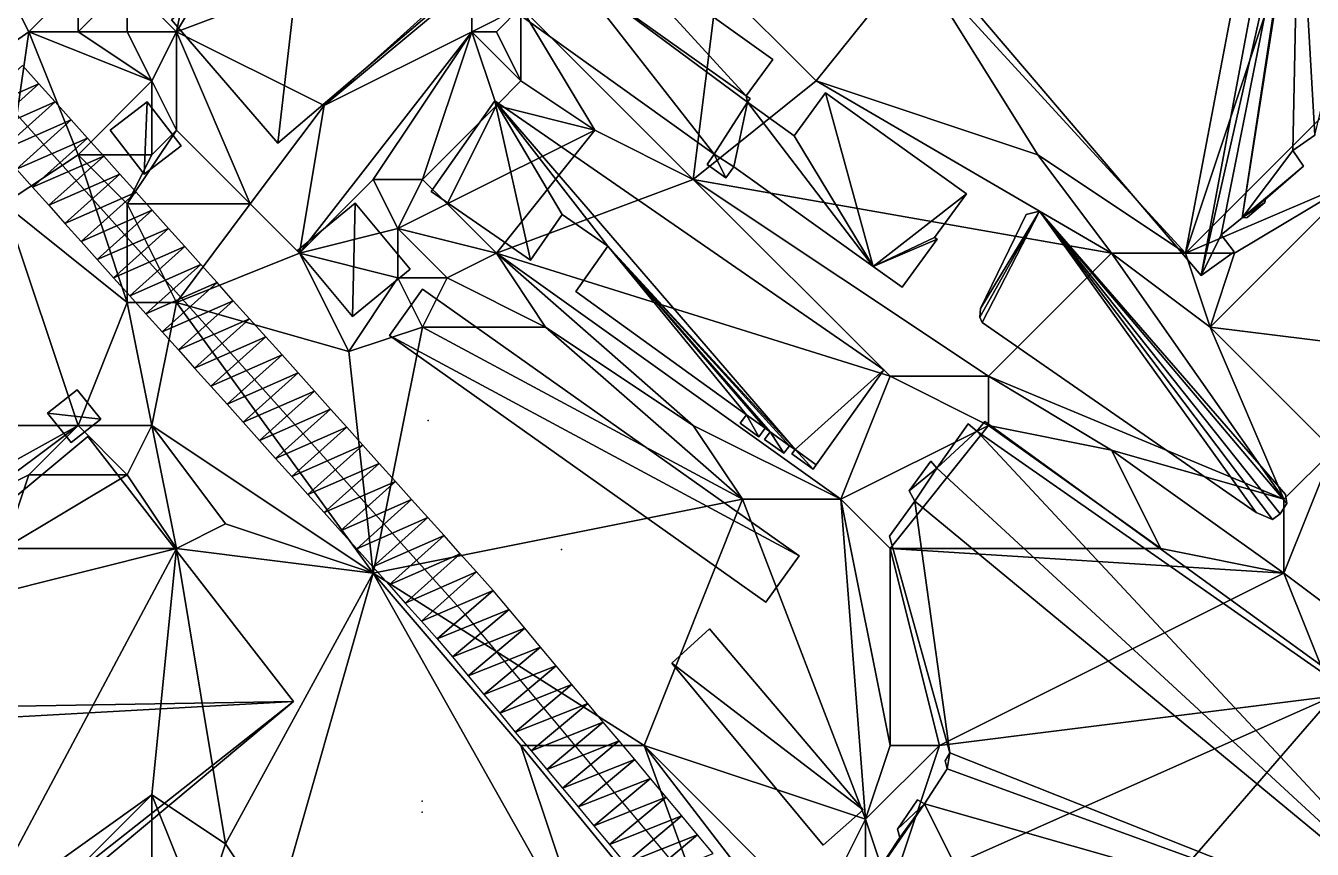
# Model space of a CAD drawing. Header units: metres. Extents: x -1103 to 901, y -902 to 905.
# Drawn here: x -228.2 to -123.7, y 769.6 to 836.5 of the extents above; entities that cross this region are included whole.
import ezdxf

# ---------------------------------------------------------------- set-up
doc = ezdxf.new("R2010")
doc.units = ezdxf.units.M
for name, color, linetype in [('OSM_BUILDING_FOOTPRINTS', 7, 'CONTINUOUS'), ('OSM_BUILDING_ROOFS', 1, 'CONTINUOUS'), ('OSM_BUILDING_WALLS', 8, 'CONTINUOUS'), ('OSM_ROAD_AXES', 2, 'CONTINUOUS'), ('OSM_ROAD_SURFACE', 9, 'CONTINUOUS'), ('OSM_TERRAIN', 3, 'CONTINUOUS'), ('OSM_TREES', 3, 'CONTINUOUS')]:
    doc.layers.add(name, color=color, linetype=linetype)

msp = doc.modelspace()

# ---------------------------------------------------------------- linework, layer by layer
at = {"layer": 'OSM_BUILDING_FOOTPRINTS'}
for points in [[(-221.14, 857.47, 7.66), (-216.75, 861.22, 7.66), (-217.84, 862.49, 7.66), (-209.28, 869.78, 7.66), (-207.91, 868.19, 7.66), (-203.66, 871.81, 7.66), (-197.11, 864.22, 7.66), (-199.34, 862.32, 7.66), (-195.58, 857.98, 7.66), (-198.65, 855.36, 7.66), (-196.59, 852.97, 7.66), (-182.53, 864.96, 7.66), (-174.32, 855.45, 7.66), (-207.76, 826.95, 7.66), (-216.4, 836.97, 7.66), (-205.54, 846.25, 7.66), (-207.06, 848.01, 7.66), (-208.55, 846.74, 7.66), (-212.58, 851.41, 7.66), (-214.5, 849.76, 7.66), (-221.14, 857.47, 7.66)], [(-169.69, 830.78, 9.8), (-169.38, 830.57, 9.8), (-169.6, 830.26, 9.8), (-165.79, 827.54, 9.8), (-163.25, 831.03, 9.8), (-151.8, 822.83, 9.8), (-154.39, 819.28, 9.8), (-154.18, 819.14, 9.8), (-157.01, 815.24, 9.8), (-159.38, 816.93, 9.8), (-170.69, 825.02, 9.8), (-171.35, 824.12, 9.8), (-172.88, 825.22, 9.8), (-172.29, 826.04, 9.8), (-187.77, 837.13, 9.8), (-184.66, 841.43, 9.8), (-183.86, 840.86, 9.8), (-181.68, 843.86, 9.8), (-167.54, 833.74, 9.8), (-169.69, 830.78, 9.8)], [(-221.39, 828.01, 6.68), (-218.39, 830.31, 6.68), (-215.62, 826.73, 6.68), (-218.61, 824.42, 6.68), (-221.39, 828.01, 6.68)], [(-190.13, 830.39, 9.43), (-158.52, 808.53, 9.43), (-164, 800.79, 9.43), (-164.25, 800.44, 9.43), (-165.99, 801.69, 9.43), (-165.73, 802.04, 9.43), (-166.17, 802.36, 9.43), (-166.63, 801.74, 9.43), (-168.2, 802.87, 9.43), (-167.74, 803.49, 9.43), (-168.15, 803.79, 9.43), (-168.67, 803.08, 9.43), (-170.18, 804.18, 9.43), (-169.67, 804.87, 9.43), (-183.54, 814.88, 9.43), (-180.94, 818.58, 9.43), (-184.64, 821.14, 9.43), (-187.23, 817.44, 9.43), (-195.3, 823.02, 9.43), (-190.13, 830.39, 9.43)], [(-206.17, 818.21, 8.32), (-201.47, 822.06, 8.32), (-197.01, 816.7, 8.32), (-201.7, 812.85, 8.32), (-206.17, 818.21, 8.32)], [(-146.95, 821.15, 10), (-145.86, 821.42, 10), (-125.88, 798.39, 10), (-125.75, 797.65, 10), (-126.3, 796.83, 10), (-126.93, 796.36, 10), (-128.25, 796.94, 10), (-150.52, 812.36, 10), (-150.7, 812.8, 10), (-150.65, 813.51, 10), (-146.95, 821.15, 10)], [(-196, 815.07, 8.78), (-165.39, 793.4, 8.78), (-168.09, 789.64, 8.78), (-198.69, 811.31, 8.78), (-196, 815.07, 8.78)], [(-224.07, 806.91, 7.14), (-222.15, 804.52, 7.14), (-224.55, 802.62, 7.14), (-226.47, 805.01, 7.14), (-224.07, 806.91, 7.14)], [(-249.95, 780.83, 7.36), (-250.49, 779.14, 7.36), (-234.45, 759.55, 7.36), (-232.71, 759.7, 7.36), (-206.5, 781.56, 7.36), (-223.2, 803.1, 7.36), (-249.95, 780.83, 7.36)], [(-172.68, 787.48, 9.09), (-160.18, 772.77, 9.09), (-163.43, 769.9, 9.09), (-175.75, 784.7, 9.09), (-172.68, 787.48, 9.09)]]:
    msp.add_polyline3d(points, close=True, dxfattribs=at)
for points in [[(-119.48, 844.15, 10.77), (-124.79, 850.23, 10.77), (-124.68, 851.81, 10.77), (-124.3, 853.69, 10.77), (-123.23, 855.38, 10.77), (-125.01, 857.48, 10.77), (-125.01, 857.48, 10.77), (-123.89, 858.37, 10.77), (-128.68, 863.41, 10.77), (-147.94, 847.88, 10.77), (-151.91, 845.4, 10.77), (-155.13, 842.46, 10.77), (-132.71, 816.18, 10.77), (-130.05, 818.12, 10.77), (-131.09, 819.48, 10.77), (-129.38, 820.87, 10.77), (-128.98, 820.91, 10.77), (-127.55, 822.12, 10.77), (-127.5, 822.39, 10.77), (-124.4, 825.06, 10.77), (-125.26, 826.34, 10.77), (-123.49, 827.59, 10.77)], [(-160.12, 766.12, 10.25), (-157.22, 770.53, 10.25), (-157.4, 771.2, 10.25), (-155.77, 773.57, 10.25), (-155.2, 773.27, 10.25), (-153.37, 776.09, 10.25), (-153.53, 776.75, 10.25), (-153.16, 777.41, 10.25), (-158.04, 795, 10.25), (-156, 797.84, 10.25), (-156.44, 798.68, 10.25), (-154.68, 801.11, 10.25), (-154.21, 800.53, 10.25), (-151.65, 804.14, 10.25), (-150.94, 803.55, 10.25), (-150.3, 804.32, 10.25), (-150.3, 804.32, 10.25), (-103.67, 770.52, 10.25), (-110.97, 760.65, 10.25)]]:
    msp.add_polyline3d(points, dxfattribs=at)
at = {"layer": 'OSM_BUILDING_ROOFS'}
for points in [[(-125.01, 857.48, 20.77), (-155.13, 842.46, 20.77), (-132.71, 816.18, 20.77)], [(-124.68, 851.81, 20.77), (-125.01, 857.48, 20.77), (-132.71, 816.18, 20.77)], [(-205.54, 846.25, 12.86), (-207.76, 826.95, 12.86), (-174.32, 855.45, 12.86)], [(-124.68, 851.81, 20.77), (-132.71, 816.18, 20.77), (-131.09, 819.48, 20.77)], [(-124.68, 851.81, 20.77), (-131.09, 819.48, 20.77), (-129.38, 820.87, 20.77)], [(-124.79, 850.23, 20.77), (-124.68, 851.81, 20.77), (-129.38, 820.87, 20.77)], [(-124.79, 850.23, 20.77), (-129.38, 820.87, 20.77), (-125.26, 826.34, 20.77)], [(-125.26, 826.34, 20.77), (-123.49, 827.59, 20.77), (-124.79, 850.23, 20.77)], [(-123.49, 827.59, 20.77), (-119.48, 844.15, 20.77), (-124.79, 850.23, 20.77)], [(-205.54, 846.25, 12.86), (-216.4, 836.97, 12.86), (-207.76, 826.95, 12.86)], [(-169.69, 830.78, 19.8), (-181.68, 843.86, 19.8), (-183.86, 840.86, 19.8)], [(-169.69, 830.78, 19.8), (-167.54, 833.74, 19.8), (-181.68, 843.86, 19.8)], [(-183.86, 840.86, 19.8), (-187.77, 837.13, 19.8), (-172.29, 826.04, 19.8)], [(-169.6, 830.26, 19.8), (-169.69, 830.78, 19.8), (-183.86, 840.86, 19.8)], [(-169.6, 830.26, 19.8), (-183.86, 840.86, 19.8), (-172.29, 826.04, 19.8)], [(-218.39, 830.31, 11.88), (-221.39, 828.01, 11.88), (-218.61, 824.42, 11.88)], [(-218.39, 830.31, 11.88), (-218.61, 824.42, 11.88), (-215.62, 826.73, 11.88)], [(-190.13, 830.39, 19.43), (-195.3, 823.02, 19.43), (-187.23, 817.44, 19.43)], [(-190.13, 830.39, 19.43), (-187.23, 817.44, 19.43), (-184.64, 821.14, 19.43)], [(-190.13, 830.39, 19.43), (-184.64, 821.14, 19.43), (-180.94, 818.58, 19.43)], [(-165.73, 802.04, 19.43), (-158.52, 808.53, 19.43), (-190.13, 830.39, 19.43)], [(-165.73, 802.04, 19.43), (-190.13, 830.39, 19.43), (-180.94, 818.58, 19.43)], [(-169.6, 830.26, 19.8), (-172.29, 826.04, 19.8), (-170.69, 825.02, 19.8)], [(-169.6, 830.26, 19.8), (-170.69, 825.02, 19.8), (-159.38, 816.93, 19.8)], [(-169.6, 830.26, 19.8), (-169.38, 830.57, 19.8), (-169.69, 830.78, 19.8)], [(-159.38, 816.93, 19.8), (-165.79, 827.54, 19.8), (-169.6, 830.26, 19.8)], [(-159.38, 816.93, 19.8), (-163.25, 831.03, 19.8), (-165.79, 827.54, 19.8)], [(-159.38, 816.93, 19.8), (-151.8, 822.83, 19.8), (-163.25, 831.03, 19.8)], [(-172.29, 826.04, 19.8), (-172.88, 825.22, 19.8), (-171.35, 824.12, 19.8)], [(-172.29, 826.04, 19.8), (-171.35, 824.12, 19.8), (-170.69, 825.02, 19.8)], [(-129.38, 820.87, 20.77), (-124.4, 825.06, 20.77), (-125.26, 826.34, 20.77)], [(-129.38, 820.87, 20.77), (-127.5, 822.39, 20.77), (-124.4, 825.06, 20.77)], [(-201.47, 822.06, 18.32), (-206.17, 818.21, 18.32), (-201.7, 812.85, 18.32)], [(-201.47, 822.06, 18.32), (-201.7, 812.85, 18.32), (-197.01, 816.7, 18.32)], [(-159.38, 816.93, 19.8), (-154.39, 819.28, 19.8), (-151.8, 822.83, 19.8)], [(-129.38, 820.87, 20.77), (-127.55, 822.12, 20.77), (-127.5, 822.39, 20.77)], [(-129.38, 820.87, 20.77), (-128.98, 820.91, 20.77), (-127.55, 822.12, 20.77)], [(-145.86, 821.42, 20), (-150.65, 813.51, 20), (-150.7, 812.8, 20)], [(-145.86, 821.42, 20), (-150.7, 812.8, 20), (-150.52, 812.36, 20)], [(-145.86, 821.42, 20), (-146.95, 821.15, 20), (-150.65, 813.51, 20)], [(-145.86, 821.42, 20), (-150.52, 812.36, 20), (-128.25, 796.94, 20)], [(-145.86, 821.42, 20), (-128.25, 796.94, 20), (-126.93, 796.36, 20)], [(-145.86, 821.42, 20), (-126.93, 796.36, 20), (-126.3, 796.83, 20)], [(-145.86, 821.42, 20), (-126.3, 796.83, 20), (-125.75, 797.65, 20)], [(-145.86, 821.42, 20), (-125.75, 797.65, 20), (-125.88, 798.39, 20)], [(-159.38, 816.93, 19.8), (-154.18, 819.14, 19.8), (-154.39, 819.28, 19.8)], [(-159.38, 816.93, 19.8), (-157.01, 815.24, 19.8), (-154.18, 819.14, 19.8)], [(-132.71, 816.18, 20.77), (-130.05, 818.12, 20.77), (-131.09, 819.48, 20.77)], [(-180.94, 818.58, 19.43), (-183.54, 814.88, 19.43), (-169.67, 804.87, 19.43)], [(-180.94, 818.58, 19.43), (-169.67, 804.87, 19.43), (-168.15, 803.79, 19.43)], [(-180.94, 818.58, 19.43), (-168.15, 803.79, 19.43), (-167.74, 803.49, 19.43)], [(-180.94, 818.58, 19.43), (-167.74, 803.49, 19.43), (-166.17, 802.36, 19.43)], [(-180.94, 818.58, 19.43), (-166.17, 802.36, 19.43), (-165.73, 802.04, 19.43)], [(-165.39, 793.4, 18.78), (-196, 815.07, 18.78), (-198.69, 811.31, 18.78)], [(-165.39, 793.4, 18.78), (-198.69, 811.31, 18.78), (-168.09, 789.64, 18.78)], [(-165.73, 802.04, 19.43), (-164, 800.79, 19.43), (-158.52, 808.53, 19.43)], [(-222.15, 804.52, 17.14), (-224.07, 806.91, 17.14), (-226.47, 805.01, 17.14)], [(-222.15, 804.52, 17.14), (-226.47, 805.01, 17.14), (-224.55, 802.62, 17.14)], [(-169.67, 804.87, 19.43), (-170.18, 804.18, 19.43), (-168.67, 803.08, 19.43)], [(-169.67, 804.87, 19.43), (-168.67, 803.08, 19.43), (-168.15, 803.79, 19.43)], [(-150.94, 803.55, 15.45), (-151.65, 804.14, 15.45), (-154.21, 800.53, 15.45)], [(-103.67, 770.52, 15.45), (-150.3, 804.32, 15.45), (-150.94, 803.55, 15.45)], [(-206.5, 781.56, 28.56), (-223.2, 803.1, 28.56), (-249.95, 780.83, 28.56)], [(-167.74, 803.49, 19.43), (-168.2, 802.87, 19.43), (-166.63, 801.74, 19.43)], [(-167.74, 803.49, 19.43), (-166.63, 801.74, 19.43), (-166.17, 802.36, 19.43)], [(-110.97, 760.65, 15.45), (-150.94, 803.55, 15.45), (-154.21, 800.53, 15.45)], [(-110.97, 760.65, 15.45), (-103.67, 770.52, 15.45), (-150.94, 803.55, 15.45)], [(-165.73, 802.04, 19.43), (-165.99, 801.69, 19.43), (-164.25, 800.44, 19.43)], [(-165.73, 802.04, 19.43), (-164.25, 800.44, 19.43), (-164, 800.79, 19.43)], [(-154.21, 800.53, 15.45), (-154.68, 801.11, 15.45), (-156.44, 798.68, 15.45)], [(-154.21, 800.53, 15.45), (-156.44, 798.68, 15.45), (-156, 797.84, 15.45)], [(-110.97, 760.65, 15.45), (-154.21, 800.53, 15.45), (-156, 797.84, 15.45)], [(-156, 797.84, 15.45), (-158.04, 795, 15.45), (-153.16, 777.41, 15.45)], [(-110.97, 760.65, 15.45), (-156, 797.84, 15.45), (-153.16, 777.41, 15.45)], [(-160.18, 772.77, 19.09), (-172.68, 787.48, 19.09), (-175.75, 784.7, 19.09)], [(-160.18, 772.77, 19.09), (-175.75, 784.7, 19.09), (-163.43, 769.9, 19.09)], [(-206.5, 781.56, 28.56), (-249.95, 780.83, 28.56), (-250.49, 779.14, 28.56)], [(-206.5, 781.56, 28.56), (-250.49, 779.14, 28.56), (-234.45, 759.55, 28.56)], [(-206.5, 781.56, 28.56), (-234.45, 759.55, 28.56), (-232.71, 759.7, 28.56)], [(-153.16, 777.41, 15.45), (-153.53, 776.75, 15.45), (-153.37, 776.09, 15.45)], [(-110.97, 760.65, 15.45), (-153.16, 777.41, 15.45), (-153.37, 776.09, 15.45)], [(-110.97, 760.65, 15.45), (-153.37, 776.09, 15.45), (-155.2, 773.27, 15.45)], [(-155.2, 773.27, 15.45), (-157.22, 770.53, 15.45), (-160.12, 766.12, 15.45)], [(-155.2, 773.27, 15.45), (-160.12, 766.12, 15.45), (-146.85, 756.54, 15.45)], [(-155.2, 773.27, 15.45), (-155.77, 773.57, 15.45), (-157.4, 771.2, 15.45)], [(-155.2, 773.27, 15.45), (-157.4, 771.2, 15.45), (-157.22, 770.53, 15.45)], [(-110.97, 760.65, 15.45), (-155.2, 773.27, 15.45), (-146.85, 756.54, 15.45)]]:
    msp.add_3dface(points, dxfattribs=at)
at = {"layer": 'OSM_BUILDING_WALLS'}
for points in [[(-207.76, 826.95, 7.66), (-174.32, 855.45, 7.66), (-174.32, 855.45, 12.86)], [(-207.76, 826.95, 7.66), (-174.32, 855.45, 12.86), (-207.76, 826.95, 12.86)], [(-167.54, 833.74, 9.8), (-181.68, 843.86, 9.8), (-181.68, 843.86, 19.8)], [(-167.54, 833.74, 9.8), (-181.68, 843.86, 19.8), (-167.54, 833.74, 19.8)], [(-155.13, 842.46, 10.77), (-132.71, 816.18, 10.77), (-132.71, 816.18, 20.77)], [(-155.13, 842.46, 10.77), (-132.71, 816.18, 20.77), (-155.13, 842.46, 20.77)], [(-216.4, 836.97, 7.66), (-207.76, 826.95, 7.66), (-207.76, 826.95, 12.86)], [(-216.4, 836.97, 7.66), (-207.76, 826.95, 12.86), (-216.4, 836.97, 12.86)], [(-187.77, 837.13, 9.8), (-172.29, 826.04, 9.8), (-172.29, 826.04, 19.8)], [(-187.77, 837.13, 9.8), (-172.29, 826.04, 19.8), (-187.77, 837.13, 19.8)], [(-169.69, 830.78, 9.8), (-167.54, 833.74, 9.8), (-167.54, 833.74, 19.8)], [(-169.69, 830.78, 9.8), (-167.54, 833.74, 19.8), (-169.69, 830.78, 19.8)], [(-218.39, 830.31, 6.68), (-221.39, 828.01, 6.68), (-221.39, 828.01, 11.88)], [(-218.39, 830.31, 6.68), (-221.39, 828.01, 11.88), (-218.39, 830.31, 11.88)], [(-215.62, 826.73, 6.68), (-218.39, 830.31, 6.68), (-218.39, 830.31, 11.88)], [(-215.62, 826.73, 6.68), (-218.39, 830.31, 11.88), (-215.62, 826.73, 11.88)], [(-190.13, 830.39, 9.43), (-195.3, 823.02, 9.43), (-195.3, 823.02, 19.43)], [(-190.13, 830.39, 9.43), (-195.3, 823.02, 19.43), (-190.13, 830.39, 19.43)], [(-158.52, 808.53, 9.43), (-190.13, 830.39, 9.43), (-190.13, 830.39, 19.43)], [(-158.52, 808.53, 9.43), (-190.13, 830.39, 19.43), (-158.52, 808.53, 19.43)], [(-169.38, 830.57, 9.8), (-169.69, 830.78, 9.8), (-169.69, 830.78, 19.8)], [(-169.38, 830.57, 9.8), (-169.69, 830.78, 19.8), (-169.38, 830.57, 19.8)], [(-169.6, 830.26, 9.8), (-169.38, 830.57, 9.8), (-169.38, 830.57, 19.8)], [(-169.6, 830.26, 9.8), (-169.38, 830.57, 19.8), (-169.6, 830.26, 19.8)], [(-165.79, 827.54, 9.8), (-169.6, 830.26, 9.8), (-169.6, 830.26, 19.8)], [(-165.79, 827.54, 9.8), (-169.6, 830.26, 19.8), (-165.79, 827.54, 19.8)], [(-163.25, 831.03, 9.8), (-165.79, 827.54, 9.8), (-165.79, 827.54, 19.8)], [(-163.25, 831.03, 9.8), (-165.79, 827.54, 19.8), (-163.25, 831.03, 19.8)], [(-151.8, 822.83, 9.8), (-163.25, 831.03, 9.8), (-163.25, 831.03, 19.8)], [(-151.8, 822.83, 9.8), (-163.25, 831.03, 19.8), (-151.8, 822.83, 19.8)], [(-221.39, 828.01, 6.68), (-218.61, 824.42, 6.68), (-218.61, 824.42, 11.88)], [(-221.39, 828.01, 6.68), (-218.61, 824.42, 11.88), (-221.39, 828.01, 11.88)], [(-125.26, 826.34, 10.77), (-123.49, 827.59, 10.77), (-123.49, 827.59, 20.77)], [(-125.26, 826.34, 10.77), (-123.49, 827.59, 20.77), (-125.26, 826.34, 20.77)], [(-218.61, 824.42, 6.68), (-215.62, 826.73, 6.68), (-215.62, 826.73, 11.88)], [(-218.61, 824.42, 6.68), (-215.62, 826.73, 11.88), (-218.61, 824.42, 11.88)], [(-172.29, 826.04, 9.8), (-172.88, 825.22, 9.8), (-172.88, 825.22, 19.8)], [(-172.29, 826.04, 9.8), (-172.88, 825.22, 19.8), (-172.29, 826.04, 19.8)], [(-124.4, 825.06, 10.77), (-125.26, 826.34, 10.77), (-125.26, 826.34, 20.77)], [(-124.4, 825.06, 10.77), (-125.26, 826.34, 20.77), (-124.4, 825.06, 20.77)], [(-172.88, 825.22, 9.8), (-171.35, 824.12, 9.8), (-171.35, 824.12, 19.8)], [(-172.88, 825.22, 9.8), (-171.35, 824.12, 19.8), (-172.88, 825.22, 19.8)], [(-171.35, 824.12, 9.8), (-170.69, 825.02, 9.8), (-170.69, 825.02, 19.8)], [(-171.35, 824.12, 9.8), (-170.69, 825.02, 19.8), (-171.35, 824.12, 19.8)], [(-170.69, 825.02, 9.8), (-159.38, 816.93, 9.8), (-159.38, 816.93, 19.8)], [(-170.69, 825.02, 9.8), (-159.38, 816.93, 19.8), (-170.69, 825.02, 19.8)], [(-127.5, 822.39, 10.77), (-124.4, 825.06, 10.77), (-124.4, 825.06, 20.77)], [(-127.5, 822.39, 10.77), (-124.4, 825.06, 20.77), (-127.5, 822.39, 20.77)], [(-195.3, 823.02, 9.43), (-187.23, 817.44, 9.43), (-187.23, 817.44, 19.43)], [(-195.3, 823.02, 9.43), (-187.23, 817.44, 19.43), (-195.3, 823.02, 19.43)], [(-201.47, 822.06, 8.32), (-206.17, 818.21, 8.32), (-206.17, 818.21, 18.32)], [(-201.47, 822.06, 8.32), (-206.17, 818.21, 18.32), (-201.47, 822.06, 18.32)], [(-197.01, 816.7, 8.32), (-201.47, 822.06, 8.32), (-201.47, 822.06, 18.32)], [(-197.01, 816.7, 8.32), (-201.47, 822.06, 18.32), (-197.01, 816.7, 18.32)], [(-154.39, 819.28, 9.8), (-151.8, 822.83, 9.8), (-151.8, 822.83, 19.8)], [(-154.39, 819.28, 9.8), (-151.8, 822.83, 19.8), (-154.39, 819.28, 19.8)], [(-128.98, 820.91, 10.77), (-127.55, 822.12, 10.77), (-127.55, 822.12, 20.77)], [(-128.98, 820.91, 10.77), (-127.55, 822.12, 20.77), (-128.98, 820.91, 20.77)], [(-127.55, 822.12, 10.77), (-127.5, 822.39, 10.77), (-127.5, 822.39, 20.77)], [(-127.55, 822.12, 10.77), (-127.5, 822.39, 20.77), (-127.55, 822.12, 20.77)], [(-187.23, 817.44, 9.43), (-184.64, 821.14, 9.43), (-184.64, 821.14, 19.43)], [(-187.23, 817.44, 9.43), (-184.64, 821.14, 19.43), (-187.23, 817.44, 19.43)], [(-184.64, 821.14, 9.43), (-180.94, 818.58, 9.43), (-180.94, 818.58, 19.43)], [(-184.64, 821.14, 9.43), (-180.94, 818.58, 19.43), (-184.64, 821.14, 19.43)], [(-146.95, 821.15, 10), (-150.65, 813.51, 10), (-150.65, 813.51, 20)], [(-146.95, 821.15, 10), (-150.65, 813.51, 20), (-146.95, 821.15, 20)], [(-145.86, 821.42, 10), (-146.95, 821.15, 10), (-146.95, 821.15, 20)], [(-145.86, 821.42, 10), (-146.95, 821.15, 20), (-145.86, 821.42, 20)], [(-125.88, 798.39, 10), (-145.86, 821.42, 10), (-145.86, 821.42, 20)], [(-125.88, 798.39, 10), (-145.86, 821.42, 20), (-125.88, 798.39, 20)], [(-131.09, 819.48, 10.77), (-129.38, 820.87, 10.77), (-129.38, 820.87, 20.77)], [(-131.09, 819.48, 10.77), (-129.38, 820.87, 20.77), (-131.09, 819.48, 20.77)], [(-129.38, 820.87, 10.77), (-128.98, 820.91, 10.77), (-128.98, 820.91, 20.77)], [(-129.38, 820.87, 10.77), (-128.98, 820.91, 20.77), (-129.38, 820.87, 20.77)], [(-157.01, 815.24, 9.8), (-154.18, 819.14, 9.8), (-154.18, 819.14, 19.8)], [(-157.01, 815.24, 9.8), (-154.18, 819.14, 19.8), (-157.01, 815.24, 19.8)], [(-154.18, 819.14, 9.8), (-154.39, 819.28, 9.8), (-154.39, 819.28, 19.8)], [(-154.18, 819.14, 9.8), (-154.39, 819.28, 19.8), (-154.18, 819.14, 19.8)], [(-130.05, 818.12, 10.77), (-131.09, 819.48, 10.77), (-131.09, 819.48, 20.77)], [(-130.05, 818.12, 10.77), (-131.09, 819.48, 20.77), (-130.05, 818.12, 20.77)], [(-206.17, 818.21, 8.32), (-201.7, 812.85, 8.32), (-201.7, 812.85, 18.32)], [(-206.17, 818.21, 8.32), (-201.7, 812.85, 18.32), (-206.17, 818.21, 18.32)], [(-180.94, 818.58, 9.43), (-183.54, 814.88, 9.43), (-183.54, 814.88, 19.43)], [(-180.94, 818.58, 9.43), (-183.54, 814.88, 19.43), (-180.94, 818.58, 19.43)], [(-132.71, 816.18, 10.77), (-130.05, 818.12, 10.77), (-130.05, 818.12, 20.77)], [(-132.71, 816.18, 10.77), (-130.05, 818.12, 20.77), (-132.71, 816.18, 20.77)], [(-201.7, 812.85, 8.32), (-197.01, 816.7, 8.32), (-197.01, 816.7, 18.32)], [(-201.7, 812.85, 8.32), (-197.01, 816.7, 18.32), (-201.7, 812.85, 18.32)], [(-159.38, 816.93, 9.8), (-157.01, 815.24, 9.8), (-157.01, 815.24, 19.8)], [(-159.38, 816.93, 9.8), (-157.01, 815.24, 19.8), (-159.38, 816.93, 19.8)], [(-196, 815.07, 8.78), (-198.69, 811.31, 8.78), (-198.69, 811.31, 18.78)], [(-196, 815.07, 8.78), (-198.69, 811.31, 18.78), (-196, 815.07, 18.78)], [(-165.39, 793.4, 8.78), (-196, 815.07, 8.78), (-196, 815.07, 18.78)], [(-165.39, 793.4, 8.78), (-196, 815.07, 18.78), (-165.39, 793.4, 18.78)], [(-183.54, 814.88, 9.43), (-169.67, 804.87, 9.43), (-169.67, 804.87, 19.43)], [(-183.54, 814.88, 9.43), (-169.67, 804.87, 19.43), (-183.54, 814.88, 19.43)], [(-150.65, 813.51, 10), (-150.7, 812.8, 10), (-150.7, 812.8, 20)], [(-150.65, 813.51, 10), (-150.7, 812.8, 20), (-150.65, 813.51, 20)], [(-150.7, 812.8, 10), (-150.52, 812.36, 10), (-150.52, 812.36, 20)], [(-150.7, 812.8, 10), (-150.52, 812.36, 20), (-150.7, 812.8, 20)], [(-150.52, 812.36, 10), (-128.25, 796.94, 10), (-128.25, 796.94, 20)], [(-150.52, 812.36, 10), (-128.25, 796.94, 20), (-150.52, 812.36, 20)], [(-198.69, 811.31, 8.78), (-168.09, 789.64, 8.78), (-168.09, 789.64, 18.78)], [(-198.69, 811.31, 8.78), (-168.09, 789.64, 18.78), (-198.69, 811.31, 18.78)], [(-164, 800.79, 9.43), (-158.52, 808.53, 9.43), (-158.52, 808.53, 19.43)], [(-164, 800.79, 9.43), (-158.52, 808.53, 19.43), (-164, 800.79, 19.43)], [(-224.07, 806.91, 7.14), (-226.47, 805.01, 7.14), (-226.47, 805.01, 17.14)], [(-224.07, 806.91, 7.14), (-226.47, 805.01, 17.14), (-224.07, 806.91, 17.14)], [(-222.15, 804.52, 7.14), (-224.07, 806.91, 7.14), (-224.07, 806.91, 17.14)], [(-222.15, 804.52, 7.14), (-224.07, 806.91, 17.14), (-222.15, 804.52, 17.14)], [(-226.47, 805.01, 7.14), (-224.55, 802.62, 7.14), (-224.55, 802.62, 17.14)], [(-226.47, 805.01, 7.14), (-224.55, 802.62, 17.14), (-226.47, 805.01, 17.14)], [(-224.55, 802.62, 7.14), (-222.15, 804.52, 7.14), (-222.15, 804.52, 17.14)], [(-224.55, 802.62, 7.14), (-222.15, 804.52, 17.14), (-224.55, 802.62, 17.14)], [(-169.67, 804.87, 9.43), (-170.18, 804.18, 9.43), (-170.18, 804.18, 19.43)], [(-169.67, 804.87, 9.43), (-170.18, 804.18, 19.43), (-169.67, 804.87, 19.43)], [(-170.18, 804.18, 9.43), (-168.67, 803.08, 9.43), (-168.67, 803.08, 19.43)], [(-170.18, 804.18, 9.43), (-168.67, 803.08, 19.43), (-170.18, 804.18, 19.43)], [(-151.65, 804.14, 10.25), (-154.21, 800.53, 10.25), (-154.21, 800.53, 15.45)], [(-151.65, 804.14, 10.25), (-154.21, 800.53, 15.45), (-151.65, 804.14, 15.45)], [(-150.94, 803.55, 10.25), (-151.65, 804.14, 10.25), (-151.65, 804.14, 15.45)], [(-150.94, 803.55, 10.25), (-151.65, 804.14, 15.45), (-150.94, 803.55, 15.45)], [(-150.3, 804.32, 10.25), (-150.94, 803.55, 10.25), (-150.94, 803.55, 15.45)], [(-150.3, 804.32, 10.25), (-150.94, 803.55, 15.45), (-150.3, 804.32, 15.45)], [(-103.67, 770.52, 10.25), (-150.3, 804.32, 10.25), (-150.3, 804.32, 15.45)], [(-103.67, 770.52, 10.25), (-150.3, 804.32, 15.45), (-103.67, 770.52, 15.45)], [(-223.2, 803.1, 7.36), (-249.95, 780.83, 7.36), (-249.95, 780.83, 28.56)], [(-223.2, 803.1, 7.36), (-249.95, 780.83, 28.56), (-223.2, 803.1, 28.56)], [(-206.5, 781.56, 7.36), (-223.2, 803.1, 7.36), (-223.2, 803.1, 28.56)], [(-206.5, 781.56, 7.36), (-223.2, 803.1, 28.56), (-206.5, 781.56, 28.56)], [(-168.67, 803.08, 9.43), (-168.15, 803.79, 9.43), (-168.15, 803.79, 19.43)], [(-168.67, 803.08, 9.43), (-168.15, 803.79, 19.43), (-168.67, 803.08, 19.43)], [(-167.74, 803.49, 9.43), (-168.2, 802.87, 9.43), (-168.2, 802.87, 19.43)], [(-167.74, 803.49, 9.43), (-168.2, 802.87, 19.43), (-167.74, 803.49, 19.43)], [(-168.15, 803.79, 9.43), (-167.74, 803.49, 9.43), (-167.74, 803.49, 19.43)], [(-168.15, 803.79, 9.43), (-167.74, 803.49, 19.43), (-168.15, 803.79, 19.43)], [(-168.2, 802.87, 9.43), (-166.63, 801.74, 9.43), (-166.63, 801.74, 19.43)], [(-168.2, 802.87, 9.43), (-166.63, 801.74, 19.43), (-168.2, 802.87, 19.43)], [(-166.63, 801.74, 9.43), (-166.17, 802.36, 9.43), (-166.17, 802.36, 19.43)], [(-166.63, 801.74, 9.43), (-166.17, 802.36, 19.43), (-166.63, 801.74, 19.43)], [(-166.17, 802.36, 9.43), (-165.73, 802.04, 9.43), (-165.73, 802.04, 19.43)], [(-166.17, 802.36, 9.43), (-165.73, 802.04, 19.43), (-166.17, 802.36, 19.43)], [(-165.73, 802.04, 9.43), (-165.99, 801.69, 9.43), (-165.99, 801.69, 19.43)], [(-165.73, 802.04, 9.43), (-165.99, 801.69, 19.43), (-165.73, 802.04, 19.43)], [(-165.99, 801.69, 9.43), (-164.25, 800.44, 9.43), (-164.25, 800.44, 19.43)], [(-165.99, 801.69, 9.43), (-164.25, 800.44, 19.43), (-165.99, 801.69, 19.43)], [(-154.68, 801.11, 10.25), (-156.44, 798.68, 10.25), (-156.44, 798.68, 15.45)], [(-154.68, 801.11, 10.25), (-156.44, 798.68, 15.45), (-154.68, 801.11, 15.45)], [(-154.21, 800.53, 10.25), (-154.68, 801.11, 10.25), (-154.68, 801.11, 15.45)], [(-154.21, 800.53, 10.25), (-154.68, 801.11, 15.45), (-154.21, 800.53, 15.45)], [(-164.25, 800.44, 9.43), (-164, 800.79, 9.43), (-164, 800.79, 19.43)], [(-164.25, 800.44, 9.43), (-164, 800.79, 19.43), (-164.25, 800.44, 19.43)], [(-156, 797.84, 10.25), (-158.04, 795, 10.25), (-158.04, 795, 15.45)], [(-156, 797.84, 10.25), (-158.04, 795, 15.45), (-156, 797.84, 15.45)], [(-156.44, 798.68, 10.25), (-156, 797.84, 10.25), (-156, 797.84, 15.45)], [(-156.44, 798.68, 10.25), (-156, 797.84, 15.45), (-156.44, 798.68, 15.45)], [(-125.75, 797.65, 10), (-125.88, 798.39, 10), (-125.88, 798.39, 20)], [(-125.75, 797.65, 10), (-125.88, 798.39, 20), (-125.75, 797.65, 20)], [(-128.25, 796.94, 10), (-126.93, 796.36, 10), (-126.93, 796.36, 20)], [(-128.25, 796.94, 10), (-126.93, 796.36, 20), (-128.25, 796.94, 20)], [(-126.93, 796.36, 10), (-126.3, 796.83, 10), (-126.3, 796.83, 20)], [(-126.93, 796.36, 10), (-126.3, 796.83, 20), (-126.93, 796.36, 20)], [(-126.3, 796.83, 10), (-125.75, 797.65, 10), (-125.75, 797.65, 20)], [(-126.3, 796.83, 10), (-125.75, 797.65, 20), (-126.3, 796.83, 20)], [(-158.04, 795, 10.25), (-153.16, 777.41, 10.25), (-153.16, 777.41, 15.45)], [(-158.04, 795, 10.25), (-153.16, 777.41, 15.45), (-158.04, 795, 15.45)], [(-168.09, 789.64, 8.78), (-165.39, 793.4, 8.78), (-165.39, 793.4, 18.78)], [(-168.09, 789.64, 8.78), (-165.39, 793.4, 18.78), (-168.09, 789.64, 18.78)], [(-172.68, 787.48, 9.09), (-175.75, 784.7, 9.09), (-175.75, 784.7, 19.09)], [(-172.68, 787.48, 9.09), (-175.75, 784.7, 19.09), (-172.68, 787.48, 19.09)], [(-160.18, 772.77, 9.09), (-172.68, 787.48, 9.09), (-172.68, 787.48, 19.09)], [(-160.18, 772.77, 9.09), (-172.68, 787.48, 19.09), (-160.18, 772.77, 19.09)], [(-175.75, 784.7, 9.09), (-163.43, 769.9, 9.09), (-163.43, 769.9, 19.09)], [(-175.75, 784.7, 9.09), (-163.43, 769.9, 19.09), (-175.75, 784.7, 19.09)], [(-232.71, 759.7, 7.36), (-206.5, 781.56, 7.36), (-206.5, 781.56, 28.56)], [(-232.71, 759.7, 7.36), (-206.5, 781.56, 28.56), (-232.71, 759.7, 28.56)], [(-153.16, 777.41, 10.25), (-153.53, 776.75, 10.25), (-153.53, 776.75, 15.45)], [(-153.16, 777.41, 10.25), (-153.53, 776.75, 15.45), (-153.16, 777.41, 15.45)], [(-153.37, 776.09, 10.25), (-155.2, 773.27, 10.25), (-155.2, 773.27, 15.45)], [(-153.37, 776.09, 10.25), (-155.2, 773.27, 15.45), (-153.37, 776.09, 15.45)], [(-153.53, 776.75, 10.25), (-153.37, 776.09, 10.25), (-153.37, 776.09, 15.45)], [(-153.53, 776.75, 10.25), (-153.37, 776.09, 15.45), (-153.53, 776.75, 15.45)], [(-163.43, 769.9, 9.09), (-160.18, 772.77, 9.09), (-160.18, 772.77, 19.09)], [(-163.43, 769.9, 9.09), (-160.18, 772.77, 19.09), (-163.43, 769.9, 19.09)], [(-155.77, 773.57, 10.25), (-157.4, 771.2, 10.25), (-157.4, 771.2, 15.45)], [(-155.77, 773.57, 10.25), (-157.4, 771.2, 15.45), (-155.77, 773.57, 15.45)], [(-155.2, 773.27, 10.25), (-155.77, 773.57, 10.25), (-155.77, 773.57, 15.45)], [(-155.2, 773.27, 10.25), (-155.77, 773.57, 15.45), (-155.2, 773.27, 15.45)], [(-157.4, 771.2, 10.25), (-157.22, 770.53, 10.25), (-157.22, 770.53, 15.45)], [(-157.4, 771.2, 10.25), (-157.22, 770.53, 15.45), (-157.4, 771.2, 15.45)], [(-157.22, 770.53, 10.25), (-160.12, 766.12, 10.25), (-160.12, 766.12, 15.45)], [(-157.22, 770.53, 10.25), (-160.12, 766.12, 15.45), (-157.22, 770.53, 15.45)]]:
    msp.add_3dface(points, dxfattribs=at)
at = {"layer": 'OSM_ROAD_AXES'}
msp.add_polyline3d([(-264.97, 869.42, 8.09), (-192.54, 788.64, 10.65), (-119.81, 701.76, 11.67), (-16.85, 578.44, 10.14), (15.71, 545.16, 15.49), (45.67, 511.39, 15.79), (86.89, 462.42, 8.39)], dxfattribs=at)
at = {"layer": 'OSM_ROAD_SURFACE'}
for points in [[(-232.96, 829.23, 8.16), (-227.18, 831.77, 8.15), (-228.5, 833.24, 8.12)], [(-232.96, 829.23, 8.16), (-231.65, 827.76, 8.16), (-227.18, 831.77, 8.15)], [(-231.65, 827.76, 8.16), (-225.86, 830.3, 8.19), (-227.18, 831.77, 8.15)], [(-231.65, 827.76, 8.16), (-230.33, 826.29, 8.16), (-225.86, 830.3, 8.19)], [(-230.33, 826.29, 8.16), (-224.55, 828.83, 8.27), (-225.86, 830.3, 8.19)], [(-230.33, 826.29, 8.16), (-229.01, 824.83, 8.17), (-224.55, 828.83, 8.27)], [(-229.01, 824.83, 8.17), (-223.23, 827.36, 8.37), (-224.55, 828.83, 8.27)], [(-229.01, 824.83, 8.17), (-227.7, 823.36, 8.22), (-223.23, 827.36, 8.37)], [(-227.7, 823.36, 8.22), (-221.91, 825.89, 8.51), (-223.23, 827.36, 8.37)], [(-227.7, 823.36, 8.22), (-226.38, 821.89, 8.38), (-221.91, 825.89, 8.51)], [(-226.38, 821.89, 8.38), (-220.59, 824.42, 8.62), (-221.91, 825.89, 8.51)], [(-226.38, 821.89, 8.38), (-225.06, 820.42, 8.55), (-220.59, 824.42, 8.62)], [(-225.06, 820.42, 8.55), (-219.28, 822.96, 8.7), (-220.59, 824.42, 8.62)], [(-225.06, 820.42, 8.55), (-223.75, 818.95, 8.71), (-219.28, 822.96, 8.7)], [(-223.75, 818.95, 8.71), (-217.96, 821.49, 8.88), (-219.28, 822.96, 8.7)], [(-223.75, 818.95, 8.71), (-222.43, 817.48, 8.88), (-217.96, 821.49, 8.88)], [(-222.43, 817.48, 8.88), (-216.64, 820.02, 9.07), (-217.96, 821.49, 8.88)], [(-222.43, 817.48, 8.88), (-221.11, 816.01, 9.04), (-216.64, 820.02, 9.07)], [(-221.11, 816.01, 9.04), (-215.33, 818.55, 9.26), (-216.64, 820.02, 9.07)], [(-221.11, 816.01, 9.04), (-219.79, 814.54, 9.19), (-215.33, 818.55, 9.26)], [(-219.79, 814.54, 9.19), (-214.01, 817.08, 9.44), (-215.33, 818.55, 9.26)], [(-219.79, 814.54, 9.19), (-218.48, 813.08, 9.26), (-214.01, 817.08, 9.44)], [(-218.48, 813.08, 9.26), (-212.69, 815.61, 9.62), (-214.01, 817.08, 9.44)], [(-218.48, 813.08, 9.26), (-217.16, 811.61, 9.31), (-212.69, 815.61, 9.62)], [(-217.16, 811.61, 9.31), (-211.38, 814.14, 9.7), (-212.69, 815.61, 9.62)], [(-217.16, 811.61, 9.31), (-215.84, 810.14, 9.39), (-211.38, 814.14, 9.7)], [(-215.84, 810.14, 9.39), (-210.06, 812.67, 9.77), (-211.38, 814.14, 9.7)], [(-215.84, 810.14, 9.39), (-214.53, 808.67, 9.49), (-210.06, 812.67, 9.77)], [(-214.53, 808.67, 9.49), (-208.74, 811.21, 9.87), (-210.06, 812.67, 9.77)], [(-214.53, 808.67, 9.49), (-213.21, 807.2, 9.59), (-208.74, 811.21, 9.87)], [(-213.21, 807.2, 9.59), (-207.42, 809.74, 9.98), (-208.74, 811.21, 9.87)], [(-213.21, 807.2, 9.59), (-211.89, 805.73, 9.69), (-207.42, 809.74, 9.98)], [(-211.89, 805.73, 9.69), (-206.11, 808.27, 10.1), (-207.42, 809.74, 9.98)], [(-211.89, 805.73, 9.69), (-210.57, 804.26, 9.79), (-206.11, 808.27, 10.1)], [(-210.57, 804.26, 9.79), (-204.79, 806.8, 10.21), (-206.11, 808.27, 10.1)], [(-210.57, 804.26, 9.79), (-209.26, 802.79, 9.89), (-204.79, 806.8, 10.21)], [(-209.26, 802.79, 9.89), (-203.47, 805.33, 10.32), (-204.79, 806.8, 10.21)], [(-209.26, 802.79, 9.89), (-207.94, 801.32, 9.98), (-203.47, 805.33, 10.32)], [(-207.94, 801.32, 9.98), (-202.16, 803.86, 10.44), (-203.47, 805.33, 10.32)], [(-207.94, 801.32, 9.98), (-206.62, 799.86, 10.08), (-202.16, 803.86, 10.44)], [(-206.62, 799.86, 10.08), (-200.84, 802.39, 10.57), (-202.16, 803.86, 10.44)], [(-206.62, 799.86, 10.08), (-205.31, 798.39, 10.18), (-200.84, 802.39, 10.57)], [(-205.31, 798.39, 10.18), (-199.52, 800.92, 10.74), (-200.84, 802.39, 10.57)], [(-205.31, 798.39, 10.18), (-203.99, 796.92, 10.28), (-199.52, 800.92, 10.74)], [(-203.99, 796.92, 10.28), (-198.21, 799.45, 10.89), (-199.52, 800.92, 10.74)], [(-203.99, 796.92, 10.28), (-202.67, 795.45, 10.38), (-198.21, 799.45, 10.89)], [(-202.67, 795.45, 10.38), (-196.89, 797.99, 10.87), (-198.21, 799.45, 10.89)], [(-202.67, 795.45, 10.38), (-201.35, 793.98, 10.49), (-196.89, 797.99, 10.87)], [(-201.35, 793.98, 10.49), (-195.57, 796.52, 10.85), (-196.89, 797.99, 10.87)], [(-201.35, 793.98, 10.49), (-200.04, 792.51, 10.6), (-195.57, 796.52, 10.85)], [(-200.04, 792.51, 10.6), (-194.25, 795.05, 10.82), (-195.57, 796.52, 10.85)], [(-200.04, 792.51, 10.6), (-198.72, 791.04, 10.62), (-194.25, 795.05, 10.82)], [(-198.72, 791.04, 10.62), (-192.94, 793.58, 10.8), (-194.25, 795.05, 10.82)], [(-198.72, 791.04, 10.62), (-197.4, 789.57, 10.64), (-192.94, 793.58, 10.8)], [(-197.4, 789.57, 10.64), (-191.62, 792.11, 10.8), (-192.94, 793.58, 10.8)], [(-197.4, 789.57, 10.64), (-196.09, 788.11, 10.66), (-191.62, 792.11, 10.8)], [(-196.09, 788.11, 10.66), (-190.27, 790.6, 10.8), (-191.62, 792.11, 10.8)], [(-196.09, 788.11, 10.66), (-194.8, 786.67, 10.68), (-190.27, 790.6, 10.8)], [(-194.8, 786.67, 10.68), (-188.96, 789.04, 10.79), (-190.27, 790.6, 10.8)], [(-194.8, 786.67, 10.68), (-193.56, 785.19, 10.7), (-188.96, 789.04, 10.79)], [(-193.56, 785.19, 10.7), (-187.68, 787.52, 10.79), (-188.96, 789.04, 10.79)], [(-193.56, 785.19, 10.7), (-192.28, 783.66, 10.72), (-187.68, 787.52, 10.79)], [(-192.28, 783.66, 10.72), (-186.41, 785.99, 10.79), (-187.68, 787.52, 10.79)], [(-192.28, 783.66, 10.72), (-191.01, 782.14, 10.74), (-186.41, 785.99, 10.79)], [(-191.01, 782.14, 10.74), (-185.13, 784.47, 10.78), (-186.41, 785.99, 10.79)], [(-191.01, 782.14, 10.74), (-189.73, 780.62, 10.76), (-185.13, 784.47, 10.78)], [(-189.73, 780.62, 10.76), (-183.86, 782.94, 10.78), (-185.13, 784.47, 10.78)], [(-189.73, 780.62, 10.76), (-188.46, 779.09, 10.78), (-183.86, 782.94, 10.78)], [(-188.46, 779.09, 10.78), (-182.58, 781.42, 10.78), (-183.86, 782.94, 10.78)], [(-188.46, 779.09, 10.78), (-187.18, 777.57, 10.8), (-182.58, 781.42, 10.78)], [(-187.18, 777.57, 10.8), (-181.31, 779.89, 10.78), (-182.58, 781.42, 10.78)], [(-187.18, 777.57, 10.8), (-185.91, 776.04, 10.79), (-181.31, 779.89, 10.78)], [(-185.91, 776.04, 10.79), (-180.03, 778.37, 10.8), (-181.31, 779.89, 10.78)], [(-185.91, 776.04, 10.79), (-184.63, 774.52, 10.79), (-180.03, 778.37, 10.8)], [(-184.63, 774.52, 10.79), (-178.75, 776.85, 10.8), (-180.03, 778.37, 10.8)], [(-184.63, 774.52, 10.79), (-183.35, 773, 10.78), (-178.75, 776.85, 10.8)], [(-183.35, 773, 10.78), (-177.48, 775.32, 10.79), (-178.75, 776.85, 10.8)], [(-183.35, 773, 10.78), (-182.08, 771.47, 10.77), (-177.48, 775.32, 10.79)], [(-182.08, 771.47, 10.77), (-176.2, 773.8, 10.79), (-177.48, 775.32, 10.79)], [(-182.08, 771.47, 10.77), (-180.8, 769.95, 10.77), (-176.2, 773.8, 10.79)], [(-180.8, 769.95, 10.77), (-174.93, 772.27, 10.79), (-176.2, 773.8, 10.79)], [(-180.8, 769.95, 10.77), (-179.53, 768.42, 10.76), (-174.93, 772.27, 10.79)], [(-179.53, 768.42, 10.76), (-173.65, 770.75, 10.78), (-174.93, 772.27, 10.79)], [(-179.53, 768.42, 10.76), (-178.25, 766.9, 10.76), (-173.65, 770.75, 10.78)], [(-178.25, 766.9, 10.76), (-172.37, 769.23, 10.78), (-173.65, 770.75, 10.78)]]:
    msp.add_3dface(points, dxfattribs=at)
at = {"layer": 'OSM_TERRAIN'}
for points in [[(-156, 842, 12.87), (-134, 818, 12.93), (-126, 860, 12.93)], [(-134, 818, 12.93), (-124, 848, 12.93), (-126, 860, 12.93)], [(-210, 846, 9.74), (-216, 836, 9.74), (-184, 848, 9.79)], [(-216, 836, 9.74), (-204, 830, 9.8), (-184, 848, 9.79)], [(-192, 840, 9.87), (-184, 848, 9.79), (-204, 830, 9.8)], [(-108, 844, 12.86), (-124, 848, 12.93), (-134, 818, 12.93)], [(-220, 840, 8.91), (-216, 836, 9.74), (-214, 846, 9.15)], [(-216, 836, 9.74), (-210, 846, 9.74), (-214, 846, 9.15)], [(-134, 818, 12.93), (-120, 824, 12.73), (-108, 844, 12.86)], [(-164, 832, 12.04), (-156, 842, 12.87), (-172, 840, 11.94)], [(-164, 832, 12.04), (-146, 826, 12.18), (-156, 842, 12.87)], [(-134, 818, 12.93), (-156, 842, 12.87), (-146, 826, 12.18)], [(-248, 822, 8.2), (-228, 836, 8.06), (-230, 840, 8.1)], [(-228, 836, 8.06), (-224, 840, 9.05), (-230, 840, 8.1)], [(-228, 836, 8.06), (-224, 836, 8.53), (-224, 840, 9.05)], [(-220, 836, 8.84), (-220, 840, 8.91), (-224, 836, 8.53)], [(-224, 836, 8.53), (-220, 840, 8.91), (-224, 840, 9.05)], [(-220, 836, 8.84), (-216, 836, 9.74), (-220, 840, 8.91)], [(-204, 830, 9.8), (-192, 836, 10.68), (-192, 840, 9.87)], [(-192, 836, 10.68), (-188, 838, 11.83), (-192, 840, 9.87)], [(-188, 838, 11.83), (-174, 824, 11.91), (-172, 840, 11.94)], [(-174, 824, 11.91), (-164, 832, 12.04), (-172, 840, 11.94)], [(-192, 836, 10.68), (-190, 836, 11.35), (-188, 838, 11.83)], [(-188, 832, 11.27), (-188, 838, 11.83), (-190, 836, 11.35)], [(-182, 828, 11.46), (-174, 824, 11.91), (-188, 838, 11.83)], [(-188, 832, 11.27), (-182, 828, 11.46), (-188, 838, 11.83)], [(-248, 822, 8.2), (-230, 822, 8.13), (-228, 836, 8.06)], [(-230, 822, 8.13), (-224, 826, 8.21), (-228, 836, 8.06)], [(-224, 826, 8.21), (-218, 832, 8.95), (-228, 836, 8.06)], [(-228, 836, 8.06), (-218, 832, 8.95), (-224, 836, 8.53)], [(-218, 832, 8.95), (-220, 836, 8.84), (-224, 836, 8.53)], [(-218, 832, 8.95), (-216, 836, 9.74), (-220, 836, 8.84)], [(-216, 828, 8.96), (-216, 836, 9.74), (-218, 832, 8.95)], [(-216, 828, 8.96), (-210, 822, 9.82), (-216, 836, 9.74)], [(-210, 822, 9.82), (-204, 830, 9.8), (-216, 836, 9.74)], [(-206, 818, 10.35), (-200, 824, 10.4), (-192, 836, 10.68)], [(-206, 818, 10.35), (-192, 836, 10.68), (-204, 830, 9.8)], [(-200, 824, 10.4), (-196, 824, 11.35), (-192, 836, 10.68)], [(-196, 824, 11.35), (-190, 830, 11.62), (-192, 836, 10.68)], [(-190, 830, 11.62), (-188, 832, 11.27), (-192, 836, 10.68)], [(-188, 832, 11.27), (-190, 836, 11.35), (-192, 836, 10.68)], [(-218, 826, 8.93), (-218, 832, 8.95), (-224, 826, 8.21)], [(-218, 826, 8.93), (-216, 828, 8.96), (-218, 832, 8.95)], [(-190, 830, 11.62), (-182, 828, 11.46), (-188, 832, 11.27)], [(-174, 824, 11.91), (-140, 818, 12), (-164, 832, 12.04)], [(-140, 818, 12), (-146, 826, 12.18), (-164, 832, 12.04)], [(-210, 822, 9.82), (-206, 818, 10.35), (-204, 830, 9.8)], [(-196, 824, 11.35), (-194, 822, 11.6), (-190, 830, 11.62)], [(-194, 822, 11.6), (-182, 828, 11.46), (-190, 830, 11.62)], [(-220, 822, 8.57), (-216, 828, 8.96), (-218, 826, 8.93)], [(-220, 822, 8.57), (-210, 822, 9.82), (-216, 828, 8.96)], [(-190, 818, 11.44), (-182, 828, 11.46), (-194, 822, 11.6)], [(-190, 818, 11.44), (-174, 824, 11.91), (-182, 828, 11.46)], [(-230, 822, 8.13), (-220, 814, 9.18), (-224, 826, 8.21)], [(-220, 814, 9.18), (-220, 822, 8.57), (-224, 826, 8.21)], [(-220, 822, 8.57), (-218, 826, 8.93), (-224, 826, 8.21)], [(-140, 818, 12), (-134, 818, 12.93), (-146, 826, 12.18)], [(-206, 818, 10.35), (-198, 820, 10.41), (-200, 824, 10.4)], [(-198, 820, 10.41), (-196, 824, 11.35), (-200, 824, 10.4)], [(-198, 820, 10.41), (-194, 822, 11.6), (-196, 824, 11.35)], [(-158, 808, 11.69), (-174, 824, 11.91), (-190, 818, 11.44)], [(-158, 808, 11.69), (-150, 808, 12.04), (-174, 824, 11.91)], [(-174, 824, 11.91), (-150, 808, 12.04), (-140, 818, 12)], [(-130, 818, 12.9), (-120, 824, 12.73), (-134, 818, 12.93)], [(-132, 812, 12.07), (-116, 810, 12.85), (-120, 824, 12.73)], [(-130, 818, 12.9), (-132, 812, 12.07), (-120, 824, 12.73)], [(-224, 804, 9.16), (-230, 822, 8.13), (-246, 804, 9.16)], [(-224, 804, 9.16), (-220, 814, 9.18), (-230, 822, 8.13)], [(-220, 814, 9.18), (-216, 814, 9.19), (-220, 822, 8.57)], [(-216, 814, 9.19), (-210, 822, 9.82), (-220, 822, 8.57)], [(-216, 814, 9.19), (-206, 818, 10.35), (-210, 822, 9.82)], [(-198, 820, 10.41), (-190, 818, 11.44), (-194, 822, 11.6)], [(-198, 816, 10.35), (-198, 820, 10.41), (-206, 818, 10.35)], [(-194, 816, 10.88), (-198, 820, 10.41), (-198, 816, 10.35)], [(-194, 816, 10.88), (-190, 818, 11.44), (-198, 820, 10.41)], [(-216, 814, 9.19), (-202, 810, 10.41), (-206, 818, 10.35)], [(-202, 810, 10.41), (-198, 816, 10.35), (-206, 818, 10.35)], [(-186, 812, 11.22), (-190, 818, 11.44), (-194, 816, 10.88)], [(-174, 804, 11.69), (-190, 818, 11.44), (-186, 812, 11.22)], [(-174, 804, 11.69), (-162, 798, 11.77), (-190, 818, 11.44)], [(-162, 798, 11.77), (-158, 808, 11.69), (-190, 818, 11.44)], [(-150, 808, 12.04), (-126, 798, 12), (-140, 818, 12)], [(-126, 798, 12), (-132, 812, 12.07), (-140, 818, 12)], [(-140, 818, 12), (-132, 812, 12.07), (-134, 818, 12.93)], [(-132, 812, 12.07), (-130, 818, 12.9), (-134, 818, 12.93)], [(-202, 810, 10.41), (-196, 812, 11.3), (-198, 816, 10.35)], [(-198, 816, 10.35), (-196, 812, 11.3), (-194, 816, 10.88)], [(-196, 812, 11.3), (-186, 812, 11.22), (-194, 816, 10.88)], [(-224, 804, 9.16), (-218, 804, 9.51), (-220, 814, 9.18)], [(-220, 814, 9.18), (-218, 804, 9.51), (-216, 814, 9.19)], [(-218, 804, 9.51), (-200, 792, 10.55), (-216, 814, 9.19)], [(-200, 792, 10.55), (-202, 810, 10.41), (-216, 814, 9.19)], [(-200, 792, 10.55), (-196, 812, 11.3), (-202, 810, 10.41)], [(-200, 792, 10.55), (-170, 798, 11.39), (-196, 812, 11.3)], [(-196, 812, 11.3), (-170, 798, 11.39), (-186, 812, 11.22)], [(-170, 798, 11.39), (-174, 804, 11.69), (-186, 812, 11.22)], [(-126, 798, 12), (-122, 802, 12.61), (-132, 812, 12.07)], [(-122, 802, 12.61), (-116, 810, 12.85), (-132, 812, 12.07)], [(-162, 798, 11.77), (-150, 804, 12.66), (-158, 808, 11.69)], [(-150, 804, 12.66), (-150, 808, 12.04), (-158, 808, 11.69)], [(-150, 804, 12.66), (-140, 802, 12), (-150, 808, 12.04)], [(-140, 802, 12), (-126, 798, 12), (-150, 808, 12.04)], [(-242, 794, 10.01), (-224, 804, 9.16), (-246, 804, 9.16)], [(-242, 794, 10.01), (-232, 798, 9.87), (-224, 804, 9.16)], [(-232, 798, 9.87), (-228, 800, 10.2), (-224, 804, 9.16)], [(-220, 800, 10.25), (-224, 804, 9.16), (-228, 800, 10.2)], [(-220, 800, 10.25), (-218, 804, 9.51), (-224, 804, 9.16)], [(-220, 800, 10.25), (-216, 794, 10.37), (-218, 804, 9.51)], [(-212, 796, 9.89), (-200, 792, 10.55), (-218, 804, 9.51)], [(-216, 794, 10.37), (-212, 796, 9.89), (-218, 804, 9.51)], [(-170, 798, 11.39), (-162, 798, 11.77), (-174, 804, 11.69)], [(-158, 794, 12.61), (-150, 804, 12.66), (-162, 798, 11.77)], [(-158, 794, 12.61), (-136, 794, 12.65), (-150, 804, 12.66)], [(-136, 794, 12.65), (-140, 802, 12), (-150, 804, 12.66)], [(-136, 794, 12.65), (-126, 792, 12.54), (-140, 802, 12)], [(-126, 792, 12.54), (-126, 798, 12), (-140, 802, 12)], [(-110, 780, 14.2), (-122, 802, 12.61), (-126, 792, 12.54)], [(-126, 792, 12.54), (-122, 802, 12.61), (-126, 798, 12)], [(-232, 798, 9.87), (-230, 794, 10.27), (-228, 800, 10.2)], [(-230, 794, 10.27), (-220, 800, 10.25), (-228, 800, 10.2)], [(-230, 794, 10.27), (-216, 794, 10.37), (-220, 800, 10.25)], [(-200, 792, 10.55), (-178, 778, 10.76), (-170, 798, 11.39)], [(-178, 778, 10.76), (-160, 772, 11.24), (-170, 798, 11.39)], [(-160, 772, 11.24), (-162, 798, 11.77), (-170, 798, 11.39)], [(-160, 772, 11.24), (-158, 778, 11.64), (-162, 798, 11.77)], [(-162, 798, 11.77), (-158, 778, 11.64), (-158, 794, 12.61)], [(-200, 792, 10.55), (-212, 796, 9.89), (-216, 794, 10.37)], [(-232, 764, 10.38), (-216, 794, 10.37), (-240, 788, 10.31)], [(-240, 788, 10.31), (-216, 794, 10.37), (-230, 794, 10.27)], [(-232, 764, 10.38), (-218, 774, 10.38), (-216, 794, 10.37)], [(-218, 774, 10.38), (-212, 770, 10.16), (-216, 794, 10.37)], [(-212, 770, 10.16), (-200, 792, 10.55), (-216, 794, 10.37)], [(-154, 778, 12.53), (-158, 794, 12.61), (-158, 778, 11.64)], [(-154, 778, 12.53), (-126, 792, 12.54), (-158, 794, 12.61)], [(-126, 792, 12.54), (-136, 794, 12.65), (-158, 794, 12.61)], [(-208, 764, 10.06), (-200, 792, 10.55), (-212, 770, 10.16)], [(-182, 760, 10.15), (-200, 792, 10.55), (-208, 764, 10.06)], [(-182, 760, 10.15), (-188, 778, 10.75), (-200, 792, 10.55)], [(-188, 778, 10.75), (-178, 778, 10.76), (-200, 792, 10.55)], [(-154, 778, 12.53), (-122, 782, 12.66), (-126, 792, 12.54)], [(-122, 782, 12.66), (-110, 780, 14.2), (-126, 792, 12.54)], [(-148, 752, 12.66), (-122, 782, 12.66), (-158, 766, 12.66)], [(-158, 766, 12.66), (-122, 782, 12.66), (-154, 778, 12.53)], [(-148, 752, 12.66), (-112, 760, 12.66), (-122, 782, 12.66)], [(-182, 760, 10.15), (-170, 756, 10.66), (-188, 778, 10.75)], [(-188, 778, 10.75), (-170, 756, 10.66), (-178, 778, 10.76)], [(-170, 756, 10.66), (-158, 752, 10.68), (-178, 778, 10.76)], [(-158, 752, 10.68), (-164, 764, 11.18), (-178, 778, 10.76)], [(-178, 778, 10.76), (-164, 764, 11.18), (-160, 772, 11.24)], [(-160, 772, 11.24), (-158, 766, 12.66), (-154, 778, 12.53)], [(-160, 772, 11.24), (-154, 778, 12.53), (-158, 778, 11.64)], [(-226, 766, 10.53), (-218, 774, 10.38), (-232, 764, 10.38)], [(-226, 766, 10.53), (-218, 768, 11.79), (-218, 774, 10.38)], [(-214, 764, 11.79), (-218, 774, 10.38), (-218, 768, 11.79)], [(-214, 764, 11.79), (-212, 770, 10.16), (-218, 774, 10.38)], [(-160, 768, 12.29), (-160, 772, 11.24), (-164, 764, 11.18)], [(-160, 768, 12.29), (-158, 766, 12.66), (-160, 772, 11.24)], [(-214, 764, 11.79), (-208, 764, 10.06), (-212, 770, 10.16)]]:
    msp.add_3dface(points, dxfattribs=at)
at = {"layer": 'OSM_TREES'}
for p in [(-195.53, 804.41, 11.06), (-184.72, 793.92, 10.95), (-196.04, 773.47, 10.28), (-196.04, 772.58, 10.27)]:
    msp.add_point(p, dxfattribs=at)

doc.saveas('drawing.dxf')
